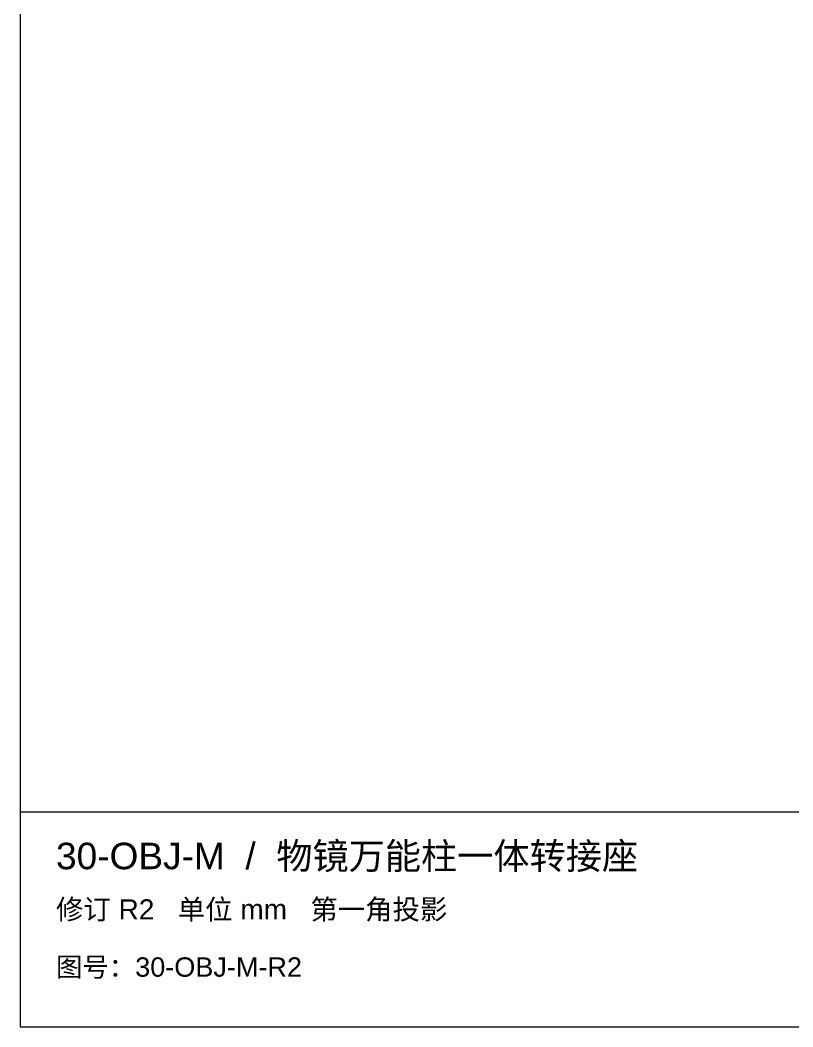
# Paper-space layout '01_三视图' of a CAD drawing. Header units: millimetres. Extents: x 8 to 439, y 8 to 289.
# Drawn here: x 8 to 115.8, y 8 to 148.5 of the extents above; entities that cross this region are included whole.
import ezdxf

# ---------------------------------------------------------------- set-up
doc = ezdxf.new("R2010")
doc.units = ezdxf.units.MM
doc.layers.add('ANNOTATIONS', color=7, linetype='CONTINUOUS', lineweight=18)
doc.styles.add('CJK', font='Arial Unicode.ttf')

psp = doc.layouts.new('01_三视图')

# ---------------------------------------------------------------- linework, layer by layer
at = {"layer": 'ANNOTATIONS'}
for p, q in [((8, 289), (8, 8)), ((8, 38), (412, 38)), ((8, 8), (412, 8))]:
    psp.add_line(p, q, dxfattribs=at)

# ---------------------------------------------------------------- texts
at = {"layer": 'ANNOTATIONS', "style": 'CJK'}
for s, height, p in [('30-OBJ-M  /  物镜万能柱一体转接座', 3.7, (13, 30)), ('修订 R2   单位 mm   第一角投影', 2.8, (13, 23)), ('图号：30-OBJ-M-R2', 2.7, (13, 15))]:
    psp.add_text(s, height=height, dxfattribs=at).set_placement(p)

doc.saveas('drawing.dxf')
